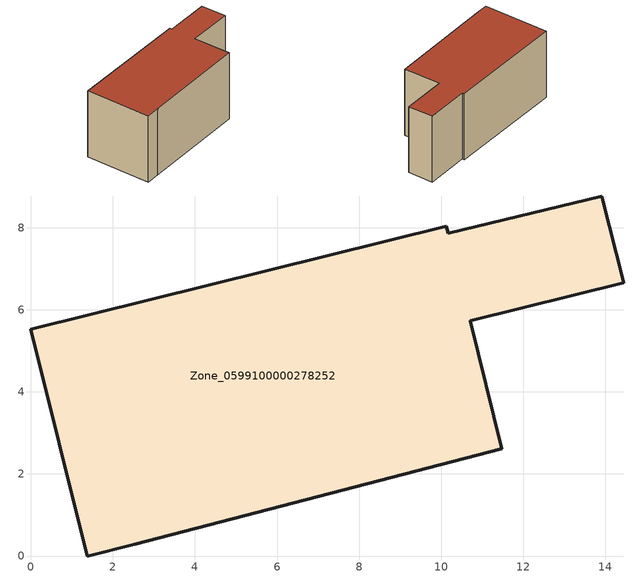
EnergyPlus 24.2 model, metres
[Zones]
Zone_0599100000278252
 floor ground (C_G): 10.18,7.87 13.92,8.78 14.45,6.67 10.71,5.74 11.48,2.62 2.53,0.29 1.37,0 0,5.53 10.13,8.04 z0
 wall outside (C_F): 1.37,0 2.53,0.29 11.48,2.62 10.71,5.74 14.45,6.67 13.92,8.78 10.18,7.87 10.13,8.04 0,5.53 1.37,0 z0:6.04
 roof outside (C_R): 13.92,8.78 10.18,7.87 10.13,8.04 0,5.53 1.37,0 2.53,0.29 11.48,2.62 10.71,5.74 14.45,6.67 z6.04
[BUILDING]
Pand.0599100000278252: North Axis=0; Terrain=City; Loads Convergence Tolerance Value=0.04; Temperature Convergence Tolerance Value=0.4; Solar Distribution=FullExterior; Maximum Number of Warmup Days=25; Minimum Number of Warmup Days=1
[Site:Location]
Rotterdam.The.Hague.AP_ZH_NLD Design_Conditions: Latitude=51.96; Longitude=4.45; Time Zone=1; Elevation=-4.5
[SITE:GROUNDTEMPERATURE:BUILDINGSURFACE]
18, 18, 18, 18, 18, 18, 18, 18, 18, 18, 18, 18
[MATERIAL] Thermal Absorptance=0.9; Solar Absorptance=0.7; Visible Absorptance=0.7
Name | Roughness | Thickness | Conductivity | Density | Specific Heat
G.TC.1975-1991 | MediumSmooth | 0.15 | 0.288461 | 540 | 1210
F.TC.1975-1991 | Rough | 0.3 | 0.230769 | 1920 | 840
R.TC.1975-1991 | MediumRough | 0.2 | 0.153846 | 1500 | 1000
[CONSTRUCTION]
C_G: G.TC.1975-1991
C_F: F.TC.1975-1991
C_R: R.TC.1975-1991
[ZONE]
Zone_0599100000278252: Type=1; Multiplier=1; Ceiling Height=Autocalculate; Volume=Autocalculate; Floor Area=autocalculate; Part of Total Floor Area=Yes
[ZONEINFILTRATION:DESIGNFLOWRATE]
Infil_Zone_0599100000278252: Zone or ZoneList or Space or SpaceList=Zone_0599100000278252; Schedule=AlwaysOn; Design Flow Rate Calculation Method=Flow/Area; Flow Rate per Floor Area=0.003; Constant Term Coefficient=1; Temperature Term Coefficient=0; Velocity Term Coefficient=0; Velocity Squared Term Coefficient=0
[HVACTEMPLATE:ZONE:IDEALLOADSAIRSYSTEM]
Zone_0599100000278252: Maximum Heating Supply Air Temperature=50; Minimum Cooling Supply Air Temperature=13; Maximum Heating Supply Air Humidity Ratio=0.0156; Minimum Cooling Supply Air Humidity Ratio=0.0077; Heating Limit=NoLimit; Cooling Limit=NoLimit; Dehumidification Control Type=ConstantSensibleHeatRatio; Cooling Sensible Heat Ratio=0.7; Dehumidification Setpoint=60; Humidification Control Type=None; Humidification Setpoint=30; Outdoor Air Method=None; Outdoor Air Flow Rate per Person=0.00944; Outdoor Air Flow Rate per Zone Floor Area=0; Outdoor Air Flow Rate per Zone=0; Demand Controlled Ventilation Type=None; Outdoor Air Economizer Type=NoEconomizer; Heat Recovery Type=None; Sensible Heat Recovery Effectiveness=0.7; Latent Heat Recovery Effectiveness=0.65
[ZONECONTROL:THERMOSTAT]
ThermostatControl_Zone_0599100000278252: Zone or ZoneList=Zone_0599100000278252; Control Type Schedule=DualSetpointControlType; Control 1=Thermostat_Zone_0599100000278252; Temperature Difference Between Cutout And Setpoint=0
[THERMOSTATSETPOINT:DUALSETPOINT]
Thermostat_Zone_0599100000278252: Heating Setpoint Temperature Schedule=HeatingSetpoint_Zone_0599100000278252; Cooling Setpoint Temperature Schedule=CoolingSetpoint_Zone_0599100000278252
[SCHEDULE:COMPACT]
HeatingSetpoint_Zone_0599100000278252: Through: 12/31, For: AllDays, Until: 24:00, 21
CoolingSetpoint_Zone_0599100000278252: Through: 12/31, For: AllDays, Until: 24:00, 24
DualSetpointControlType: Through: 12/31, For: AllDays, Until: 24:00, 4
AlwaysOn: Through: 12/31, For: AllDays, Until: 24:00, 1
